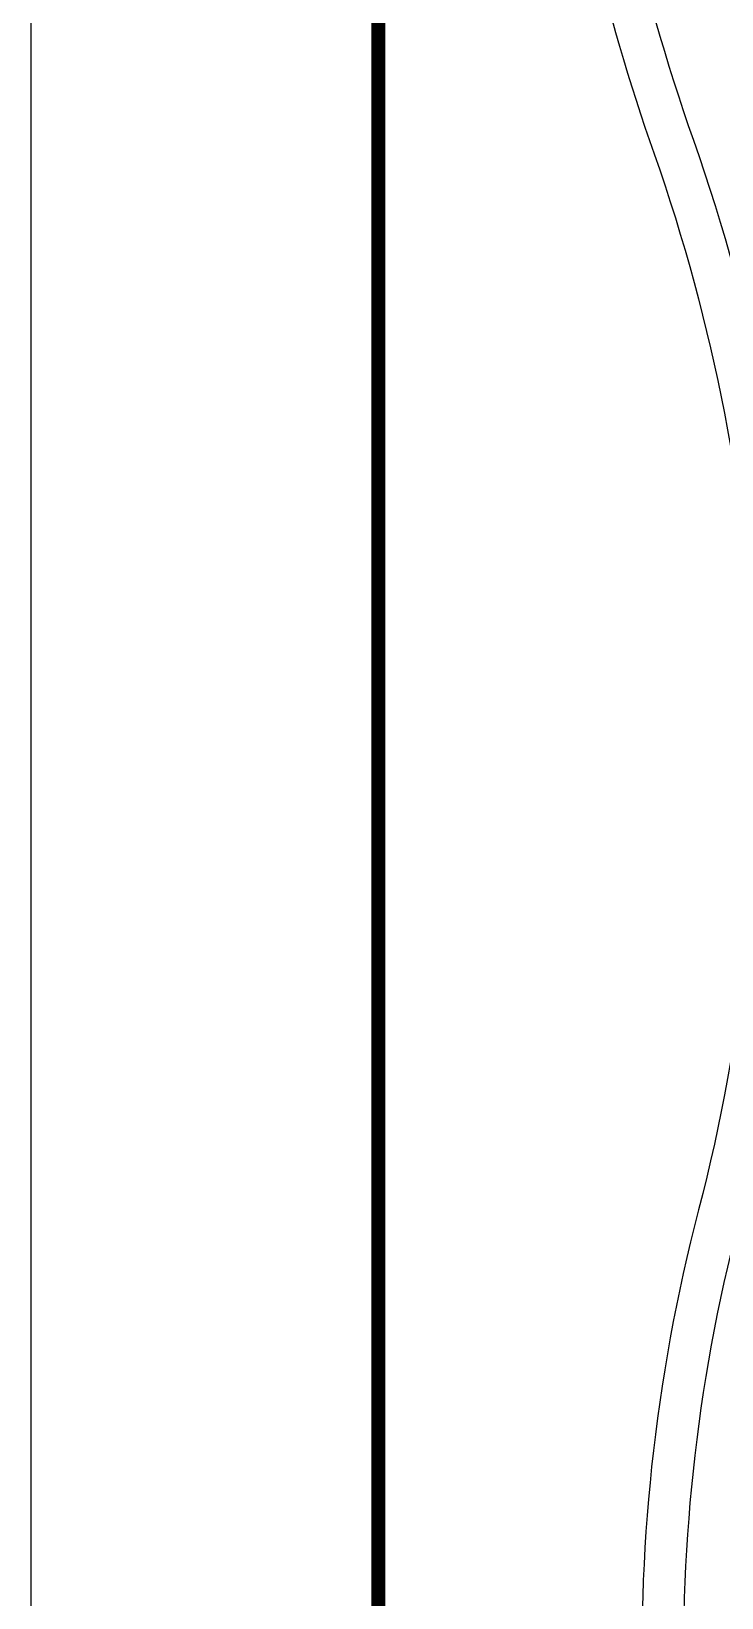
# Model space of a CAD drawing. Extents: x 116619 to 413619, y -387877 to -177877.
# Drawn here: x 116619 to 141486, y -317626 to -261234 of the extents above; entities that cross this region are included whole.
import ezdxf

# ---------------------------------------------------------------- set-up
doc = ezdxf.new("R2010")
doc.units = 0
doc.header["$LTSCALE"] = 35
doc.header["$MEASUREMENT"] = 0
doc.layers.add('PUB_TITLE', color=7, linetype='CONTINUOUS')
doc.layers.add('绿化', color=84, linetype='CONTINUOUS')

msp = doc.modelspace()

# ---------------------------------------------------------------- linework, layer by layer
at = {"layer": 'PUB_TITLE'}
msp.add_lwpolyline([(116619.08357833, -387876.8527306947), (116619.08357833, -177876.8527306947), (413619.08357833, -177876.8527306947), (413619.08357833, -387876.8527306947)], close=True, dxfattribs=at)
at = {"layer": 'PUB_TITLE', "const_width": 500}
msp.add_lwpolyline([(129119.08357833, -382876.8527306947), (408619.08357833, -382876.8527306947), (408619.08357833, -182876.8527306947), (129119.08357833, -182876.8527306947)], close=True, dxfattribs=at)
at = {"layer": '绿化', "color": 84}
for points in [[(136703.4736755546, -247630.2938738111, 0.0639683565038877), (140467.1056734752, -265150.5876440145, -0.1497470182837893), (142104.563756559, -304042.9378089942, 0.1497470182837078), (143623.6106247921, -340122.8248758819, -0.1497470182836417), (144895.635428194, -370335.5274692047, 0.05860750743582475), (143152.2446685603, -382876.8527306947, 0.05860750743582475)], [(135407.2159501873, -249775.3921982478, 0.05687885398748412), (139052.6550726742, -265649.9166917223, -0.1497470182838108), (140653.14738594, -303664.2684030067, 0.1497470182838163), (142209.160023991, -340622.1539236587, -0.1497470182834593), (143444.2190575432, -369956.8580632824, 0.05874971112819369), (141651.9213760048, -382876.8527306947, 0.05874971112819369)]]:
    msp.add_lwpolyline(points, format="xyb", dxfattribs=at)

doc.saveas('drawing.dxf')
